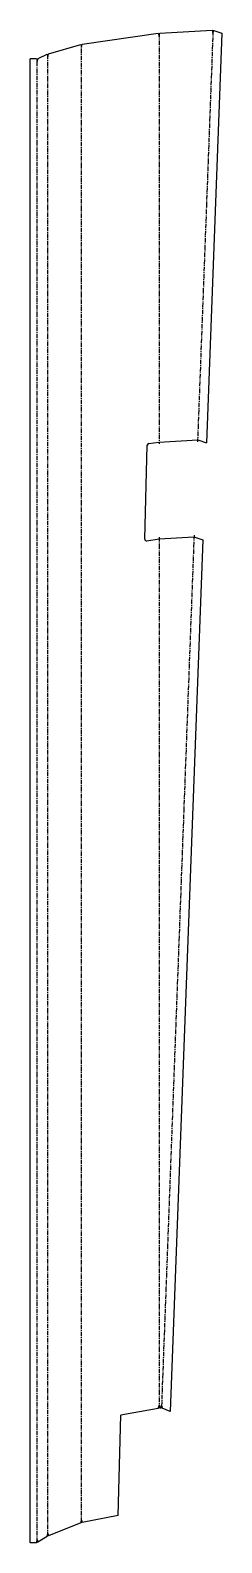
# Model space of a CAD drawing. Extents: x -1723 to -1179, y -6510 to -2223.
import ezdxf

# ---------------------------------------------------------------- set-up
doc = ezdxf.new("R2010")
doc.units = 0
doc.linetypes.add('CENTERX2', pattern=[20.32, 12.7, -2.54, 2.54, -2.54])
doc.layers.get('0').update_dxf_attribs({"linetype": 'CONTINUOUS'})

msp = doc.modelspace()

# ---------------------------------------------------------------- linework, layer by layer
at = {"color": 7, "linetype": 'CONTINUOUS'}
for p, q in [((-1355.1, -2230.9), (-1205.8, -2222.7)), ((-1201.8, -2223.2), (-1178.9, -2230.5)), ((-1670.5, -2289.4), (-1579.3, -2263.2)), ((-1575.3, -2262.4), (-1359.1, -2231.3)), ((-1178.9, -2230.5), (-1222.7, -3391.8)), ((-1722.9, -6509.5), (-1722.9, -2303.7)), ((-1700.7, -2302.7), (-1674.6, -2290.7)), ((-1357.8, -3390.1), (-1247.1, -3384)), ((-1247.1, -3384), (-1222.7, -3391.8)), ((-1397.6, -3665.1), (-1390.4, -3399)), ((-1386.1, -3394.1), (-1357.8, -3390.1)), ((-1391.8, -3670.2), (-1356.7, -3664.4)), ((-1356.7, -3664.4), (-1258.3, -3658.2)), ((-1233, -3667.4), (-1325.3, -6137.5)), ((-1258.3, -3658.2), (-1233, -3667.4)), ((-1359.2, -6128.6), (-1465.1, -6148)), ((-1351.8, -6127.9), (-1355.3, -6128.2)), ((-1325.3, -6137.5), (-1348.1, -6128.3)), ((-1472.8, -6431.9), (-1465.1, -6148)), ((-1579.3, -6453.5), (-1670.9, -6489.9)), ((-1472.8, -6431.9), (-1575.3, -6452.4)), ((-1674.6, -6491.6), (-1700.9, -6508.3))]:
    msp.add_line(p, q, dxfattribs=at)
at = {"color": 7, "linetype": 'CENTERX2'}
for p, q in [((-1203.8, -2222.8), (-1247.8, -3389.2)), ((-1577.3, -6452.8), (-1577.3, -2262.7)), ((-1357.1, -2231), (-1357.1, -3395)), ((-1702.9, -6509.5), (-1702.9, -2303.7)), ((-1672.7, -6490.6), (-1672.7, -2290.1)), ((-1357.1, -3659.4), (-1357.1, -6128.3)), ((-1257.7, -3653.4), (-1350.2, -6127.8))]:
    msp.add_line(p, q, dxfattribs=at)
for p, q in [((-1205.8, -2222.7), (-1204.1, -2230.8)), ((-1204.1, -2230.8), (-1201.8, -2223.2)), ((-1579.3, -2263.2), (-1577.3, -2270.7)), ((-1577.3, -2270.7), (-1575.3, -2262.4)), ((-1359.1, -2231.3), (-1357.1, -2239)), ((-1357.1, -2239), (-1355.1, -2230.9)), ((-1705, -2303.7), (-1722.9, -2303.7)), ((-1705, -2303.7), (-1702.9, -2311.7)), ((-1702.9, -2311.7), (-1700.7, -2302.7)), ((-1674.6, -2290.7), (-1672.7, -2298)), ((-1672.7, -2298), (-1670.5, -2289.4)), ((-1359.2, -6128.6), (-1357.1, -6120.3)), ((-1357.1, -6120.3), (-1355.3, -6128.2)), ((-1351.8, -6127.9), (-1349.9, -6119.8)), ((-1349.9, -6119.8), (-1348.1, -6128.3)), ((-1579.3, -6453.5), (-1577.3, -6445.6)), ((-1577.3, -6445.6), (-1575.3, -6452.4)), ((-1704.9, -6509.5), (-1722.9, -6509.5)), ((-1704.9, -6509.5), (-1702.9, -6501.5)), ((-1702.9, -6501.5), (-1700.9, -6508.3)), ((-1674.6, -6491.6), (-1672.7, -6483.8)), ((-1672.7, -6483.8), (-1670.9, -6489.9))]:
    msp.add_line(p, q)
at = {"color": 7, "linetype": 'CONTINUOUS'}
for centre, start, end in [((-1385.4, -3399.1), 98.1997, 178.4393), ((-1392.6, -3665.2), 178.4393, 279.3448)]:
    msp.add_arc(centre, 5, start, end, dxfattribs=at)

doc.saveas('drawing.dxf')
